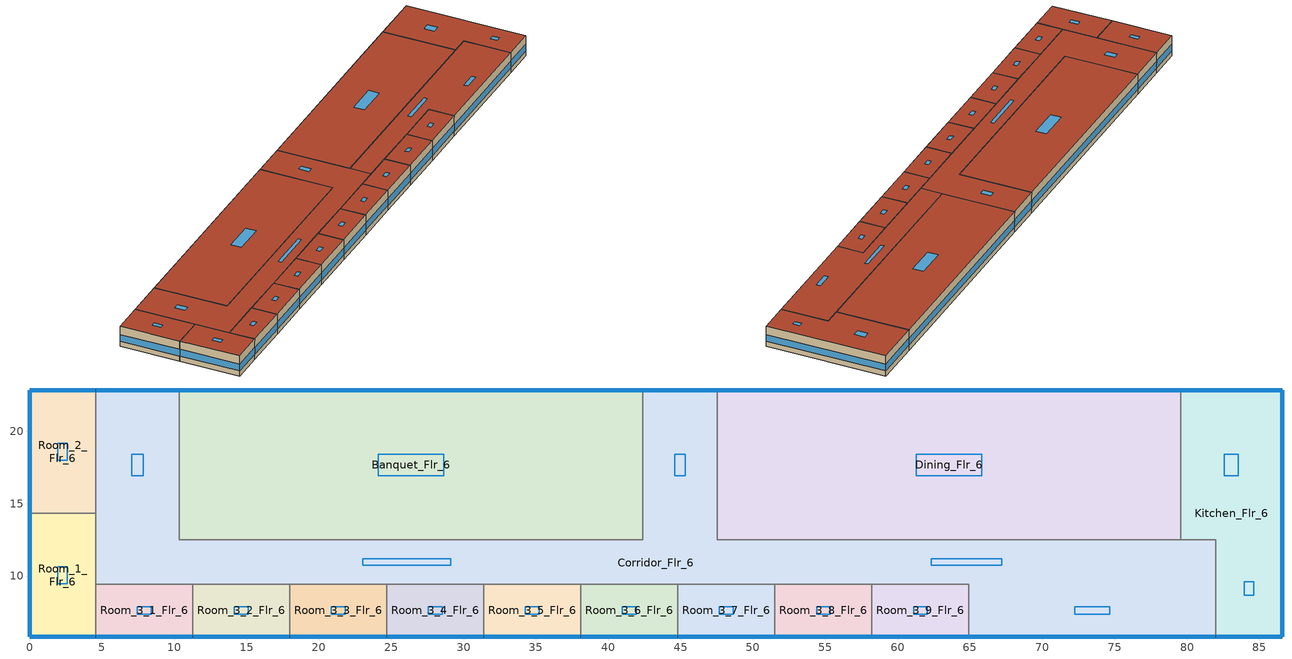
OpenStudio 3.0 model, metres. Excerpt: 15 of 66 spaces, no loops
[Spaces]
Room_2_Flr_6
 floor adiabatic (BTAP-Int-Wall): 4.57,22.86 4.57,14.33 0,14.33 0,22.86 z16.15
 wall outside: 4.57,22.86 0,22.86 0,14.33 z16.15:19.2
 wall to Room_1_Flr_6: 0,14.33 4.57,14.33 z16.15:19.2
 wall to Corridor_Flr_6: 4.57,14.33 4.57,22.86 z16.15:19.2
 window: 4.55,22.86 0.03,22.86 / 0,22.83 0,14.35 z16.91:17.94
 roof outside: 4.57,14.33 4.57,22.86 0,22.86 0,14.33 z19.2
 skylight: 2.61,17.99 2.61,19.2 1.96,19.2 1.96,17.99 z19.2
Banquet_Flr_6
 floor adiabatic (BTAP-Int-Wall): 42.37,22.86 42.37,12.5 10.36,12.5 10.36,22.86 z16.15
 wall outside: 42.37,22.86 10.36,22.86 z16.15:19.2
 wall to Corridor_Flr_6: 10.36,22.86 10.36,12.5 42.37,12.5 42.37,22.86 z16.15:19.2
 window: 42.34,22.86 10.39,22.86 z16.91:17.93
 roof outside: 42.37,12.5 42.37,22.86 10.36,22.86 10.36,12.5 z19.2
 skylight: 28.63,16.95 28.63,18.41 24.1,18.41 24.1,16.95 z19.2
Corridor_Flr_6
 floor adiabatic (BTAP-Int-Wall): 47.55,22.86 47.55,12.5 81.99,12.5 81.99,5.79 64.92,5.79 64.92,9.45 4.57,9.45 4.57,22.86 10.36,22.86 10.36,12.5 42.37,12.5 42.37,22.86 z16.15
 wall outside: 64.92,5.79 81.99,5.79 / 47.55,22.86 42.37,22.86 / 10.36,22.86 4.57,22.86 z16.15:19.2
 wall to Room_1_Flr_6: 4.57,14.33 4.57,9.45 z16.15:19.2
 wall to Kitchen_Flr_6: 81.99,5.79 81.99,12.5 79.55,12.5 z16.15:19.2
 wall to Dining_Flr_6: 79.55,12.5 47.55,12.5 47.55,22.86 z16.15:19.2
 wall to Room_3_1_Flr_6: 4.57,9.45 11.28,9.45 z16.15:19.2
 wall to Room_3_9_Flr_6: 58.22,9.45 64.92,9.45 64.92,5.79 z16.15:19.2
 wall to Room_3_4_Flr_6: 24.69,9.45 31.4,9.45 z16.15:19.2
 wall to Room_3_2_Flr_6: 11.28,9.45 17.98,9.45 z16.15:19.2
 wall to Room_3_3_Flr_6: 17.98,9.45 24.69,9.45 z16.15:19.2
 wall to Room_3_8_Flr_6: 51.51,9.45 58.22,9.45 z16.15:19.2
 wall to Room_3_5_Flr_6: 31.4,9.45 38.1,9.45 z16.15:19.2
 wall to Room_3_6_Flr_6: 38.1,9.45 44.81,9.45 z16.15:19.2
 wall to Room_3_7_Flr_6: 44.81,9.45 51.51,9.45 z16.15:19.2
 window: 64.95,5.79 81.97,5.79 z16.91:17.93; 10.34,22.86 4.6,22.86 / 47.52,22.86 42.39,22.86 z16.91:17.94
 roof outside: 81.99,5.79 81.99,12.5 47.55,12.5 47.55,9.45 64.92,9.45 64.92,5.79 z19.2; 47.55,9.45 47.55,22.86 42.37,22.86 42.37,12.5 10.36,12.5 10.36,22.86 4.57,22.86 4.57,9.45 z19.2
 skylight: 29.1,11.19 23.02,11.19 23.02,10.76 29.1,10.76 z19.2; 45.32,18.41 44.59,18.41 44.59,16.95 45.32,16.95 z19.2; 7.88,18.41 7.06,18.41 7.06,16.95 7.88,16.95 z19.2; 74.66,7.88 72.25,7.88 72.25,7.36 74.66,7.36 z19.2; 67.21,11.19 62.33,11.19 62.33,10.76 67.21,10.76 z19.2
Room_3_1_Flr_6
 floor adiabatic (BTAP-Int-Wall): 11.28,9.45 11.28,5.79 4.57,5.79 4.57,9.45 z16.15
 wall outside: 4.57,5.79 11.28,5.79 z16.15:19.2
 wall to Room_1_Flr_6: 4.57,9.45 4.57,5.79 z16.15:19.2
 wall to Room_3_2_Flr_6: 11.28,5.79 11.28,9.45 z16.15:19.2
 window: 4.6,5.79 11.25,5.79 z16.91:17.94
 roof outside: 11.28,5.79 11.28,9.45 4.57,9.45 4.57,5.79 z19.2
 skylight: 8.4,7.36 8.4,7.88 7.45,7.88 7.45,7.36 z19.2
Dining_Flr_6
 floor adiabatic (BTAP-Int-Wall): 79.55,22.86 79.55,12.5 47.55,12.5 47.55,22.86 z16.15
 wall outside: 79.55,22.86 47.55,22.86 z16.15:19.2
 wall to Kitchen_Flr_6: 79.55,12.5 79.55,22.86 z16.15:19.2
 window: 79.53,22.86 47.57,22.86 z16.91:17.93
 roof outside: 79.55,12.5 79.55,22.86 47.55,22.86 47.55,12.5 z19.2
 skylight: 65.81,16.95 65.81,18.41 61.29,18.41 61.29,16.95 z19.2
Room_1_Flr_6
 floor adiabatic (BTAP-Int-Wall): 4.57,14.33 4.57,5.79 0,5.79 0,14.33 z16.15
 wall outside: 0,14.33 0,5.79 4.57,5.79 z16.15:19.2
 window: 0.03,5.79 4.55,5.79 / 0,14.3 0,5.82 z16.91:17.94
 roof outside: 4.57,5.79 4.57,14.33 0,14.33 0,5.79 z19.2
 skylight: 2.61,9.45 2.61,10.66 1.96,10.66 1.96,9.45 z19.2
Kitchen_Flr_6
 floor adiabatic (BTAP-Int-Wall): 86.56,22.86 86.56,5.79 81.99,5.79 81.99,12.5 79.55,12.5 79.55,22.86 z16.15
 wall outside: 81.99,5.79 86.56,5.79 86.56,22.86 79.55,22.86 z16.15:19.2
 window: 82.02,5.79 86.54,5.79 / 86.54,22.86 79.58,22.86 z16.91:17.94; 86.56,5.82 86.56,22.83 z16.91:17.93
 roof outside: 86.56,5.79 86.56,22.86 79.55,22.86 79.55,12.5 81.99,12.5 81.99,5.79 z19.2
 skylight: 84.6,9.62 83.95,9.62 83.95,8.67 84.6,8.67 z19.2; 83.55,18.41 82.56,18.41 82.56,16.95 83.55,16.95 z19.2
Room_3_2_Flr_6
 floor adiabatic (BTAP-Int-Wall): 17.98,9.45 17.98,5.79 11.28,5.79 11.28,9.45 z16.15
 wall outside: 11.28,5.79 17.98,5.79 z16.15:19.2
 wall to Room_3_3_Flr_6: 17.98,5.79 17.98,9.45 z16.15:19.2
 window: 11.3,5.79 17.96,5.79 z16.91:17.94
 roof outside: 17.98,5.79 17.98,9.45 11.28,9.45 11.28,5.79 z19.2
 skylight: 15.11,7.36 15.11,7.88 14.16,7.88 14.16,7.36 z19.2
Room_3_3_Flr_6
 floor adiabatic (BTAP-Int-Wall): 24.69,9.45 24.69,5.79 17.98,5.79 17.98,9.45 z16.15
 wall outside: 17.98,5.79 24.69,5.79 z16.15:19.2
 wall to Room_3_4_Flr_6: 24.69,5.79 24.69,9.45 z16.15:19.2
 window: 18.01,5.79 24.66,5.79 z16.91:17.94
 roof outside: 24.69,5.79 24.69,9.45 17.98,9.45 17.98,5.79 z19.2
 skylight: 21.81,7.36 21.81,7.88 20.86,7.88 20.86,7.36 z19.2
Room_3_4_Flr_6
 floor adiabatic (BTAP-Int-Wall): 31.4,9.45 31.4,5.79 24.69,5.79 24.69,9.45 z16.15
 wall outside: 24.69,5.79 31.4,5.79 z16.15:19.2
 wall to Room_3_5_Flr_6: 31.4,5.79 31.4,9.45 z16.15:19.2
 window: 24.72,5.79 31.37,5.79 z16.91:17.94
 roof outside: 31.4,5.79 31.4,9.45 24.69,9.45 24.69,5.79 z19.2
 skylight: 28.52,7.36 28.52,7.88 27.57,7.88 27.57,7.36 z19.2
Room_3_5_Flr_6
 floor adiabatic (BTAP-Int-Wall): 38.1,9.45 38.1,5.79 31.4,5.79 31.4,9.45 z16.15
 wall outside: 31.4,5.79 38.1,5.79 z16.15:19.2
 wall to Room_3_6_Flr_6: 38.1,5.79 38.1,9.45 z16.15:19.2
 window: 31.42,5.79 38.08,5.79 z16.91:17.94
 roof outside: 38.1,5.79 38.1,9.45 31.4,9.45 31.4,5.79 z19.2
 skylight: 35.22,7.36 35.22,7.88 34.27,7.88 34.27,7.36 z19.2
Room_3_6_Flr_6
 floor adiabatic (BTAP-Int-Wall): 44.81,9.45 44.81,5.79 38.1,5.79 38.1,9.45 z16.15
 wall outside: 38.1,5.79 44.81,5.79 z16.15:19.2
 wall to Room_3_7_Flr_6: 44.81,5.79 44.81,9.45 z16.15:19.2
 window: 38.13,5.79 44.78,5.79 z16.91:17.94
 roof outside: 44.81,5.79 44.81,9.45 38.1,9.45 38.1,5.79 z19.2
 skylight: 41.93,7.36 41.93,7.88 40.98,7.88 40.98,7.36 z19.2
Room_3_7_Flr_6
 floor adiabatic (BTAP-Int-Wall): 51.51,9.45 51.51,5.79 44.81,5.79 44.81,9.45 z16.15
 wall outside: 44.81,5.79 51.51,5.79 z16.15:19.2
 wall to Room_3_8_Flr_6: 51.51,5.79 51.51,9.45 z16.15:19.2
 window: 44.83,5.79 51.49,5.79 z16.91:17.94
 roof outside: 51.51,5.79 51.51,9.45 44.81,9.45 44.81,5.79 z19.2
 skylight: 48.64,7.36 48.64,7.88 47.69,7.88 47.69,7.36 z19.2
Room_3_8_Flr_6
 floor adiabatic (BTAP-Int-Wall): 58.22,9.45 58.22,5.79 51.51,5.79 51.51,9.45 z16.15
 wall outside: 51.51,5.79 58.22,5.79 z16.15:19.2
 wall to Room_3_9_Flr_6: 58.22,5.79 58.22,9.45 z16.15:19.2
 window: 51.54,5.79 58.19,5.79 z16.91:17.94
 roof outside: 58.22,5.79 58.22,9.45 51.51,9.45 51.51,5.79 z19.2
 skylight: 55.34,7.36 55.34,7.88 54.39,7.88 54.39,7.36 z19.2
Room_3_9_Flr_6
 floor adiabatic (BTAP-Int-Wall): 64.92,9.45 64.92,5.79 58.22,5.79 58.22,9.45 z16.15
 wall outside: 58.22,5.79 64.92,5.79 z16.15:19.2
 window: 58.25,5.79 64.9,5.79 z16.91:17.94
 roof outside: 64.92,5.79 64.92,9.45 58.22,9.45 58.22,5.79 z19.2
 skylight: 62.04,7.36 62.04,7.88 61.1,7.88 61.1,7.36 z19.2
[Site]
Calgary Intl AP_AB_CAN: Latitude {deg}=51.114; Longitude {deg}=-114.02; Time Zone {hr}=-7; Elevation {m}=1084.1; Terrain=City
[Building]
LargeHotel-CAN_AB_Calgary.Intl.AP.718770_CWEC2016.epw created: 2020-05-18 23:40:06 +0000: North Axis {deg}=0; Default Construction Set=BTAP-Mass at hdd = 5000.0; Standards Number of Stories=7; Standards Number of Above Ground Stories=6; Standards Building Type=NECB2017_LargeHotel
[Site:WaterMainsTemperature]
Calculation Method=Correlation; Annual Average Outdoor Air Temperature {C}=5; Maximum Difference In Monthly Average Outdoor Air Temperatures {deltaC}=23.3
[Site:GroundTemperature:BuildingSurface]
19.527, 19.502, 19.536, 19.598, 20.002, 21.64, 22.225, 22.375, 21.449, 20.121, 19.802, 19.633
[SizingPeriod:DesignDay] Barometric Pressure {Pa}=88961; Sky Clearness=0; Rain Indicator=0; Snow Indicator=0; Day of Month=21; Daylight Saving Time Indicator=0; Humidity Indicating Type=Wetbulb; Dry-Bulb Temperature Range Modifier Type=DefaultMultipliers
Name | Maximum Dry-Bulb Temperature {C} | Daily Dry-Bulb Temperature Range {deltaC} | Humidity Indicating Conditions at Maximum Dry-Bulb | Wind Speed {m/s} | Wind Direction {deg} | Month | Day Type | Solar Model Indicator | ASHRAE Taub | ASHRAE Taud
Calgary Intl AP Ann Clg .4% Condns DB=>MWB | 28.5 | 12.1 | 16.1 | 4.5 | 160 | 7 | SummerDesignDay | ASHRAETau | 0.339 | 2.421
Calgary Intl AP Ann Htg 99.6% Condns DB | -28.5 | 0 | -28.5 | 2.9 | 200 | 1 | WinterDesignDay | ASHRAEClearSky
[Material:NoMass] Roughness=Smooth; Thermal Absorptance=0.9; Solar Absorptance=0.7
Name | Thermal Resistance {m2-K/W} | Visible Absorptance
Typical Carpet Pad | 0.21648 | 0.8
Typical Insulation 1 | 5.91238 | 0.7
Typical Insulation 2 | 4.49096 | 0.7
Typical Insulation 3 | 7.24636 | 0.7
Typical Carpet Pad 2 | 1.25503 | 0.8
Typical Carpet Pad 3 | 3.45515 | 0.8
Typical Insulation 4 | 0.526298 | 0.7
Typical Insulation 5 | 0.526316 | 0.7
[Material]
Name | Roughness | Thickness {m} | Conductivity {W/m-K} | Density {kg/m3} | Specific Heat {J/kg-K} | Thermal Absorptance | Solar Absorptance | Visible Absorptance
100mm Normalweight concrete floor | MediumSmooth | 0.1016 | 2.31 | 2322 | 832
G01 13mm gypsum board | Smooth | 0.0127 | 0.16 | 800 | 1090 | 0.9 | 0.7 | 0.5
G05 25mm wood | MediumSmooth | 0.0254 | 0.15 | 608 | 1630 | 0.9 | 0.5 | 0.5
4 in. Normalweight Concrete Floor | MediumRough | 0.1016 | 2.31 | 2322 | 832 | 0.9 | 0.7 | 0.7
1IN Stucco | Smooth | 0.0253 | 0.6918 | 1858 | 837 | 0.9 | 0.7 | 0.92
8IN CONCRETE HW RefBldg | Rough | 0.2032 | 1.311 | 2240 | 836.8 | 0.9 | 0.7 | 0.7
1/2IN Gypsum | Smooth | 0.0127 | 0.16 | 784.9 | 830 | 0.9 | 0.4 | 0.4
Metal Roof Surface; F08 Metal surface | Smooth | 0.0008 | 45.28 | 7824 | 500 | 0.9 | 0.7 | 0.7
6 in. Normalweight Concrete Floor | MediumRough | 0.1524 | 2.31 | 2322 | 832 | 0.9 | 0.7 | 0.7
[Construction]
BTAP-Int-Floor: 100mm Normalweight concrete floor, Typical Carpet Pad
BTAP-Int-Wall: G01 13mm gypsum board, G01 13mm gypsum board
BTAP-Int-Ceiling: Typical Carpet Pad, 100mm Normalweight concrete floor
BTAP-Ext-DaylightDiffuser: SimpleGlazing
BTAP-Int-Door: G05 25mm wood
BTAP-Ext-Floor-Mass:U-0.162: Typical Insulation 1, 4 in. Normalweight Concrete Floor, Typical Carpet Pad
BTAP-Ext-Wall-Mass:U-0.21: 1IN Stucco, 8IN CONCRETE HW RefBldg, Typical Insulation 2, 1/2IN Gypsum
BTAP-Ext-Roof-Metal:U-0.138: Metal Roof Surface, Typical Insulation 3
BTAP-Grnd-Floor-Mass:U-0.757: 6 in. Normalweight Concrete Floor, Typical Carpet Pad 2
BTAP-Grnd-Roof-Mass:U-0.284: 6 in. Normalweight Concrete Floor, Typical Carpet Pad 3
BTAP-Ext-Door:U-1.9000000000000001: F08 Metal surface, Typical Insulation 4
BTAP-Ext-OverHeadDoor:U-1.9000000000000001: Typical Insulation 5
BTAP-Ext-DaylightDiffuser:U=0.190 SHGC=0.600: SimpleGlazing:U=0.190 SHGC=0.600
[DefaultConstructionSet]
BTAP-Mass at hdd = 5000.0: Default Exterior Surface Constructions=BTAP-Mass at hdd = 5000.0; Default Interior Surface Constructions=Default Surface Constructions 2; Default Ground Contact Surface Constructions=BTAP-Mass at hdd = 5000.0 1; Default Exterior SubSurface Constructions=BTAP-Mass at hdd = 5000.0; Default Interior SubSurface Constructions=Default Sub Surface Constructions 2; Interior Partition Construction=BTAP-Int-Door
[DefaultSurfaceConstructions]
Name | Floor Construction | Wall Construction | Roof Ceiling Construction
Default Surface Constructions 2 | BTAP-Int-Floor | BTAP-Int-Wall | BTAP-Int-Ceiling
BTAP-Mass at hdd = 5000.0 | BTAP-Ext-Floor-Mass:U-0.162 | BTAP-Ext-Wall-Mass:U-0.21 | BTAP-Ext-Roof-Metal:U-0.138
BTAP-Mass at hdd = 5000.0 1 | BTAP-Grnd-Floor-Mass:U-0.757 | BTAP-Grnd-Roof-Mass:U-0.284 | BTAP-Grnd-Roof-Mass:U-0.284
[DefaultSubSurfaceConstructions]
Name | Fixed Window Construction | Operable Window Construction | Door Construction | Glass Door Construction | Overhead Door Construction | Skylight Construction | Tubular Daylight Dome Construction | Tubular Daylight Diffuser Construction
Default Sub Surface Constructions 2 | BTAP-Ext-DaylightDiffuser | BTAP-Ext-DaylightDiffuser | BTAP-Int-Door
BTAP-Mass at hdd = 5000.0 | BTAP-Ext-DaylightDiffuser:U=0.190 SHGC=0.600 | BTAP-Ext-DaylightDiffuser:U=0.190 SHGC=0.600 | BTAP-Ext-Door:U-1.9000000000000001 | BTAP-Ext-DaylightDiffuser:U=0.190 SHGC=0.600 | BTAP-Ext-OverHeadDoor:U-1.9000000000000001 | BTAP-Ext-DaylightDiffuser:U=0.190 SHGC=0.600 | BTAP-Ext-DaylightDiffuser:U=0.190 SHGC=0.600 | BTAP-Ext-DaylightDiffuser:U=0.190 SHGC=0.600
[WindowMaterial:SimpleGlazingSystem] Solar Heat Gain Coefficient=0.6; Visible Transmittance=0.21
Name | U-Factor {W/m2-K}
SimpleGlazing | 2.2
SimpleGlazing:U=0.190 SHGC=0.600 | 1.9
[Space] Building Story=Building Story 4
Name | Space Type | Thermal Zone | Part of Total Floor Area
Room_2_Flr_6 | Space Function Guest room | Sp-Room_2_Flr_6 Sys-1 Flr-4 Sch-F HPlcmt-west ZN | Yes
Banquet_Flr_6 | Space Function Dining area - other | Sp-Banquet_Flr_6 Sys-3 Flr-4 Sch-B HPlcmt-north ZN | Yes
Kitchen_Flr_6 | Space Function Food preparation area | Sp-Kitchen_Flr_6 Sys-3 Flr-4 Sch-B HPlcmt-east ZN | Yes
Corridor_Flr_6 | Space Function Corridor/Transition area other-sch-E | Sp-Corridor_Flr_6 Sys-3 Flr-4 Sch-E HPlcmt-south ZN | Yes
Room_3_1_Flr_6 | Space Function Guest room | Sp-Room_3_1_Flr_6 Sys-1 Flr-4 Sch-F HPlcmt-south ZN | Yes
Dining_Flr_6 | Space Function Dining area - other | Sp-Dining_Flr_6 Sys-3 Flr-4 Sch-B HPlcmt-north ZN | Yes
Room_1_Flr_6 | Space Function Guest room | Sp-Room_1_Flr_6 Sys-1 Flr-4 Sch-F HPlcmt-west ZN | Yes
Room_3_2_Flr_6 | Space Function Guest room | Sp-Room_3_2_Flr_6 Sys-1 Flr-4 Sch-F HPlcmt-south ZN
Room_3_3_Flr_6 | Space Function Guest room | Sp-Room_3_3_Flr_6 Sys-1 Flr-4 Sch-F HPlcmt-south ZN
Room_3_4_Flr_6 | Space Function Guest room | Sp-Room_3_4_Flr_6 Sys-1 Flr-4 Sch-F HPlcmt-south ZN
Room_3_5_Flr_6 | Space Function Guest room | Sp-Room_3_5_Flr_6 Sys-1 Flr-4 Sch-F HPlcmt-south ZN
Room_3_6_Flr_6 | Space Function Guest room | Sp-Room_3_6_Flr_6 Sys-1 Flr-4 Sch-F HPlcmt-south ZN
Room_3_7_Flr_6 | Space Function Guest room | Sp-Room_3_7_Flr_6 Sys-1 Flr-4 Sch-F HPlcmt-south ZN
Room_3_8_Flr_6 | Space Function Guest room | Sp-Room_3_8_Flr_6 Sys-1 Flr-4 Sch-F HPlcmt-south ZN
Room_3_9_Flr_6 | Space Function Guest room | Sp-Room_3_9_Flr_6 Sys-1 Flr-4 Sch-F HPlcmt-south ZN
[BuildingStory]
Building Story 4: Nominal Z Coordinate {m}=16.152
[SpaceType] Standards Building Type=Space Function
Name | Default Schedule Set | Design Specification Outdoor Air Object | Standards Space Type
Space Function Dining area - other | Space Function Dining area - other Schedule Set | Space Function Dining area - other Ventilation | Dining area - other
Space Function Corridor/Transition area other-sch-E | Space Function Corridor/Transition area other-sch-E Schedule Set | Space Function Corridor/Transition area other-sch-E Ventilation | Corridor/Transition area other-sch-E
Space Function Food preparation area | Space Function Food preparation area Schedule Set | Space Function Food preparation area Ventilation | Food preparation area
Space Function Guest room | Space Function Guest room Schedule Set | Space Function Guest room Ventilation | Guest room
[People:Definition] Number of People Calculation Method=People/Area; Fraction Radiant=0.3
Name | People per Space Floor Area {person/m2}
Space Function Corridor/Transition area other-sch-E People Definition | 0.0100036
Space Function Dining area - other People Definition | 0.100036
Space Function Food preparation area People Definition | 0.0500182
Space Function Guest room People Definition | 0.0400145
[People] Work Efficiency Schedule=Work Efficiency Schedule; Clothing Insulation Schedule=Clothing Schedule; Air Velocity Schedule=Air Velocity Schedule; Multiplier=1
Name | People Definition | Space or SpaceType
Space Function Corridor/Transition area other-sch-E People | Space Function Corridor/Transition area other-sch-E People Definition | Space Function Corridor/Transition area other-sch-E
Space Function Dining area - other People | Space Function Dining area - other People Definition | Space Function Dining area - other
Space Function Food preparation area People | Space Function Food preparation area People Definition | Space Function Food preparation area
Space Function Guest room People | Space Function Guest room People Definition | Space Function Guest room
[Lights:Definition] Design Level Calculation Method=Watts/Area; Fraction Radiant=0.5; Fraction Visible=0.2
Name | Watts per Space Floor Area {W/m2}
Space Function Corridor/Transition area other-sch-E Lights Definition | 7.10258
Space Function Dining area - other Lights Definition | 6.79994
Space Function Food preparation area Lights Definition | 11.3999
Space Function Guest room Lights Definition | 8.29993
[Lights] Fraction Replaceable=1
Name | Lights Definition | Space or SpaceType
Space Function Corridor/Transition area other-sch-E Lights | Space Function Corridor/Transition area other-sch-E Lights Definition | Space Function Corridor/Transition area other-sch-E
Space Function Dining area - other Lights | Space Function Dining area - other Lights Definition | Space Function Dining area - other
Space Function Food preparation area Lights | Space Function Food preparation area Lights Definition | Space Function Food preparation area
Space Function Guest room Lights | Space Function Guest room Lights Definition | Space Function Guest room
[DesignSpecification:OutdoorAir] Outdoor Air Method=Sum; Outdoor Air Flow per Person {m3/s-person}=0; Outdoor Air Flow Rate {m3/s}=0; Outdoor Air Flow Air Changes per Hour {1/hr}=0
Name | Outdoor Air Flow per Floor Area {m3/s-m2}
Space Function Corridor/Transition area other-sch-E Ventilation | 0.0003048
Space Function Dining area - other Ventilation | 0.0035814
Space Function Food preparation area Ventilation | 0.0013716
Space Function Guest room Ventilation | 0.0005588
[DefaultScheduleSet] People Activity Level Schedule=NECB-Activity; Infiltration Schedule=Always On
Name | Number of People Schedule | Lighting Schedule | Electric Equipment Schedule
Space Function Corridor/Transition area other-sch-E Schedule Set | NECB-E-Occupancy | NECB-E-Lighting | NECB-E-Electric-Equipment
Space Function Dining area - other Schedule Set | NECB-B-Occupancy | NECB-B-Lighting | NECB-B-Electric-Equipment
Space Function Food preparation area Schedule Set | NECB-B-Occupancy | NECB-B-Occupancy-NECB-B-Lighting-0.0-0.0-0.67-Light Ruleset | NECB-B-Electric-Equipment
Space Function Guest room Schedule Set | NECB-F-Occupancy | NECB-F-Lighting | NECB-F-Electric-Equipment
[ThermostatSetpoint:DualSetpoint]
Name | Heating Setpoint Temperature Schedule | Cooling Setpoint Temperature Schedule
Space Function Guest room Thermostat 96; Space Function Guest room Thermostat 97; Space Function Guest room Thermostat 98; Space Function Guest room Thermostat 99; Space Function Guest room Thermostat 100; Space Function Guest room Thermostat 101; Space Function Guest room Thermostat 102; Space Function Guest room Thermostat 103; Space Function Guest room Thermostat 104; Space Function Guest room Thermostat 105; Space Function Guest room Thermostat 106 | NECB-F-Thermostat Setpoint-Heating | NECB-F-Thermostat Setpoint-Cooling
Space Function Dining area - other Thermostat 3; Space Function Dining area - other Thermostat 4; Space Function Food preparation area Thermostat 2 | NECB-B-Thermostat Setpoint-Heating | NECB-B-Thermostat Setpoint-Cooling
Space Function Corridor/Transition area other-sch-E Thermostat 4 | NECB-E-Thermostat Setpoint-Heating | NECB-E-Thermostat Setpoint-Cooling
[ElectricEquipment:Definition] Design Level Calculation Method=Watts/Area; Fraction Radiant=0.5
Name | Watts per Space Floor Area {W/m2}
Space Function Dining area - other Elec Equip Definition | 1.00036
Space Function Food preparation area Elec Equip Definition | 10.0036
Space Function Guest room Elec Equip Definition | 2.50091
[ElectricEquipment]
Name | Electric Equipment Definition | Space or SpaceType
Space Function Dining area - other Elec Equip | Space Function Dining area - other Elec Equip Definition | Space Function Dining area - other
Space Function Food preparation area Elec Equip | Space Function Food preparation area Elec Equip Definition | Space Function Food preparation area
Space Function Guest room Elec Equip | Space Function Guest room Elec Equip Definition | Space Function Guest room
[SpaceInfiltration:DesignFlowRate] Schedule=Always On Discrete; Design Flow Rate Calculation Method=Flow/ExteriorArea; Flow per Exterior Surface Area {m3/s-m2}=0.00025; Constant Term Coefficient=0; Temperature Term Coefficient=0; Velocity Term Coefficient=0.224; Velocity Squared Term Coefficient=0
Name | Space or SpaceType
Banquet_Flr_6 Infiltration | Banquet_Flr_6
Corridor_Flr_6 Infiltration | Corridor_Flr_6
Dining_Flr_6 Infiltration | Dining_Flr_6
Kitchen_Flr_6 Infiltration | Kitchen_Flr_6
Room_1_Flr_6 Infiltration | Room_1_Flr_6
Room_2_Flr_6 Infiltration | Room_2_Flr_6
Room_3_1_Flr_6 Infiltration | Room_3_1_Flr_6
Room_3_2_Flr_6 Infiltration | Room_3_2_Flr_6
Room_3_3_Flr_6 Infiltration | Room_3_3_Flr_6
Room_3_4_Flr_6 Infiltration | Room_3_4_Flr_6
Room_3_5_Flr_6 Infiltration | Room_3_5_Flr_6
Room_3_6_Flr_6 Infiltration | Room_3_6_Flr_6
Room_3_7_Flr_6 Infiltration | Room_3_7_Flr_6
Room_3_8_Flr_6 Infiltration | Room_3_8_Flr_6
Room_3_9_Flr_6 Infiltration | Room_3_9_Flr_6
[ThermalZone] Use Ideal Air Loads=No
Name | Thermostat
Sp-Room_1_Flr_6 Sys-1 Flr-4 Sch-F HPlcmt-west ZN | Space Function Guest room Thermostat 96
Sp-Room_2_Flr_6 Sys-1 Flr-4 Sch-F HPlcmt-west ZN | Space Function Guest room Thermostat 97
Sp-Room_3_1_Flr_6 Sys-1 Flr-4 Sch-F HPlcmt-south ZN | Space Function Guest room Thermostat 98
Sp-Room_3_2_Flr_6 Sys-1 Flr-4 Sch-F HPlcmt-south ZN | Space Function Guest room Thermostat 99
Sp-Room_3_3_Flr_6 Sys-1 Flr-4 Sch-F HPlcmt-south ZN | Space Function Guest room Thermostat 100
Sp-Room_3_4_Flr_6 Sys-1 Flr-4 Sch-F HPlcmt-south ZN | Space Function Guest room Thermostat 101
Sp-Room_3_5_Flr_6 Sys-1 Flr-4 Sch-F HPlcmt-south ZN | Space Function Guest room Thermostat 102
Sp-Room_3_6_Flr_6 Sys-1 Flr-4 Sch-F HPlcmt-south ZN | Space Function Guest room Thermostat 103
Sp-Room_3_7_Flr_6 Sys-1 Flr-4 Sch-F HPlcmt-south ZN | Space Function Guest room Thermostat 104
Sp-Room_3_8_Flr_6 Sys-1 Flr-4 Sch-F HPlcmt-south ZN | Space Function Guest room Thermostat 105
Sp-Room_3_9_Flr_6 Sys-1 Flr-4 Sch-F HPlcmt-south ZN | Space Function Guest room Thermostat 106
Sp-Banquet_Flr_6 Sys-3 Flr-4 Sch-B HPlcmt-north ZN | Space Function Dining area - other Thermostat 3
Sp-Dining_Flr_6 Sys-3 Flr-4 Sch-B HPlcmt-north ZN | Space Function Dining area - other Thermostat 4
Sp-Kitchen_Flr_6 Sys-3 Flr-4 Sch-B HPlcmt-east ZN | Space Function Food preparation area Thermostat 2
Sp-Corridor_Flr_6 Sys-3 Flr-4 Sch-E HPlcmt-south ZN | Space Function Corridor/Transition area other-sch-E Thermostat 4
[Schedule:Constant]
Always On Discrete: Value=1
[Schedule:Ruleset]
Clothing Schedule: Default Day Schedule=Clothing Schedule Default Winter Clothes
Air Velocity Schedule: Default Day Schedule=Air Velocity Schedule Default
Work Efficiency Schedule: Default Day Schedule=Work Efficiency Schedule Default
NECB-E-Occupancy: Default Day Schedule=NECB-E-Occupancy Default
NECB-Activity: Default Day Schedule=NECB-Activity Default; Summer Design Day Schedule=NECB-Activity Summer Design Day; Winter Design Day Schedule=NECB-Activity Winter Design Day
NECB-E-Lighting: Default Day Schedule=NECB-E-Lighting Default
NECB-E-Electric-Equipment: Default Day Schedule=NECB-E-Electric-Equipment Default
Always On: Default Day Schedule=Always On Default
NECB-E-Thermostat Setpoint-Heating: Default Day Schedule=NECB-E-Thermostat Setpoint-Heating Default
NECB-E-Thermostat Setpoint-Cooling: Default Day Schedule=NECB-E-Thermostat Setpoint-Cooling Default
NECB-B-Occupancy: Default Day Schedule=NECB-B-Occupancy Default
NECB-B-Lighting: Default Day Schedule=NECB-B-Lighting Default
NECB-B-Electric-Equipment: Default Day Schedule=NECB-B-Electric-Equipment Default
NECB-B-Thermostat Setpoint-Heating: Default Day Schedule=NECB-B-Thermostat Setpoint-Heating Default
NECB-B-Thermostat Setpoint-Cooling: Default Day Schedule=NECB-B-Thermostat Setpoint-Cooling Default
NECB-B-Occupancy-NECB-B-Lighting-0.0-0.0-0.67-Light Ruleset: Default Day Schedule=NECB-B-Occupancy-NECB-B-Lighting-0.0-0.0-0.67-Light Default
NECB-F-Occupancy: Default Day Schedule=NECB-F-Occupancy Default
NECB-F-Lighting: Default Day Schedule=NECB-F-Lighting Default
NECB-F-Electric-Equipment: Default Day Schedule=NECB-F-Electric-Equipment Default
NECB-F-Thermostat Setpoint-Heating: Default Day Schedule=NECB-F-Thermostat Setpoint-Heating Default
NECB-F-Thermostat Setpoint-Cooling: Default Day Schedule=NECB-F-Thermostat Setpoint-Cooling Default
[Schedule:Day]
Clothing Schedule Default Winter Clothes; Always On Default: 24, 0, 1
Clothing Schedule Summer Clothes: 24, 0, 0.5
Air Velocity Schedule Default: 24, 0, 0.2
Work Efficiency Schedule Default; NECB-E-Occupancy Sun|Hol Day: 24, 0, 0
NECB-E-Occupancy Default; NECB-E-Occupancy Default|Wkdy Day: 8, 0, 0, 9, 0, 0.2, 10, 0, 0.7, 14, 0, 0.9, 15, 0, 0.5, 16, 0, 0.9, 18, 0, 0.8, 19, 0, 0.2, 24, 0, 0
NECB-E-Occupancy Sat Day: 9, 0, 0, 13, 0, 0.2, 17, 0, 0.1, 24, 0, 0
NECB-Activity Default; NECB-Activity Winter Design Day; NECB-Activity Summer Design Day: 24, 0, 130
NECB-E-Lighting Default; NECB-E-Lighting Default|Wkdy Day; NECB-E-Electric-Equipment Default; NECB-E-Electric-Equipment Default|Wkdy Day: 8, 0, 0.05, 9, 0, 0.4, 10, 0, 0.7, 18, 0, 0.9, 19, 0, 0.4, 24, 0, 0.05
NECB-E-Lighting Sat Day; NECB-E-Electric-Equipment Sat Day: 9, 0, 0.05, 10, 0, 0.5, 15, 0, 0.9, 16, 0, 0.7, 17, 0, 0.5, 24, 0, 0.05
NECB-E-Lighting Sun|Hol Day; NECB-E-Electric-Equipment Sun|Hol Day: 24, 0, 0.05
NECB-E-Thermostat Setpoint-Heating Default; NECB-E-Thermostat Setpoint-Heating Default|Wkdy Day: 7, 0, 18, 8, 0, 20, 19, 0, 22, 24, 0, 18
NECB-E-Thermostat Setpoint-Heating Sat Day: 8, 0, 18, 9, 0, 20, 17, 0, 22, 24, 0, 18
NECB-E-Thermostat Setpoint-Heating Sun|Hol Day: 24, 0, 18
NECB-E-Thermostat Setpoint-Cooling Default; NECB-E-Thermostat Setpoint-Cooling Default|Wkdy Day: 7, 0, 35, 19, 0, 24, 24, 0, 35
NECB-E-Thermostat Setpoint-Cooling Sat Day: 8, 0, 35, 17, 0, 24, 24, 0, 35
NECB-E-Thermostat Setpoint-Cooling Sun|Hol Day: 24, 0, 35
NECB-B-Occupancy Default; NECB-B-Occupancy Default|Wkdy Day: 1, 0, 0.3, 2, 0, 0.1, 9, 0, 0, 10, 0, 0.1, 11, 0, 0.2, 12, 0, 0.5, 13, 0, 0.9, 14, 0, 0.8, 15, 0, 0.5, 17, 0, 0.2, 18, 0, 0.3, 19, 0, 0.6, 22, 0, 0.9, 23, 0, 0.6, 24, 0, 0.4
NECB-B-Occupancy Sat Day: 1, 0, 0.5, 2, 0, 0.3, 9, 0, 0, 10, 0, 0.1, 11, 0, 0.2, 12, 0, 0.5, 13, 0, 0.9, 14, 0, 0.8, 15, 0, 0.5, 17, 0, 0.2, 18, 0, 0.3, 19, 0, 0.6, 22, 0, 0.9, 24, 0, 0.6
NECB-B-Occupancy Sun|Hol Day: 1, 0, 0.1, 2, 0, 0.3, 10, 0, 0, 11, 0, 0.1, 12, 0, 0.4, 14, 0, 0.5, 15, 0, 0.4, 18, 0, 0.2, 19, 0, 0.5, 21, 0, 0.7, 22, 0, 0.5, 23, 0, 0.3, 24, 0, 0.1
NECB-B-Lighting Default; NECB-B-Lighting Default|Wkdy Day; NECB-B-Lighting Sat Day; NECB-B-Electric-Equipment Default; NECB-B-Electric-Equipment Default|Wkdy Day; NECB-B-Electric-Equipment Sat Day; NECB-B-Occupancy-NECB-B-Lighting-0.0-0.0-0.67-Light Default; NECB-B-Occupancy-NECB-B-Lighting-0.0-0.0-0.67-Default|Wkdy-Light Day; NECB-B-Occupancy-NECB-B-Lighting-0.0-0.0-0.67-Sat-Light Day: 1, 0, 0.9, 2, 0, 0.5, 9, 0, 0.1, 10, 0, 0.5, 11, 0, 0.7, 24, 0, 0.9
NECB-B-Lighting Sun|Hol Day; NECB-B-Electric-Equipment Sun|Hol Day; NECB-B-Occupancy-NECB-B-Lighting-0.0-0.0-0.67-Sun|Hol-Light Day: 2, 0, 0.5, 10, 0, 0.1, 11, 0, 0.5, 23, 0, 0.9, 24, 0, 0.5
NECB-B-Thermostat Setpoint-Heating Default; NECB-B-Thermostat Setpoint-Heating Default|Wkdy Day; NECB-B-Thermostat Setpoint-Heating Sat Day: 2, 0, 22, 8, 0, 18, 9, 0, 20, 24, 0, 22
NECB-B-Thermostat Setpoint-Heating Sun|Hol Day: 1, 0, 18, 2, 0, 22, 9, 0, 18, 10, 0, 20, 23, 0, 22, 24, 0, 18
NECB-B-Thermostat Setpoint-Cooling Default; NECB-B-Thermostat Setpoint-Cooling Default|Wkdy Day; NECB-B-Thermostat Setpoint-Cooling Sat Day: 1, 0, 24, 8, 0, 35, 24, 0, 24
NECB-B-Thermostat Setpoint-Cooling Sun|Hol Day: 9, 0, 35, 23, 0, 24, 24, 0, 35
NECB-F-Occupancy Default; NECB-F-Occupancy Default|Wkdy Day; NECB-F-Occupancy Sat Day; NECB-F-Occupancy Sun|Hol Day: 7, 0, 0.63, 8, 0, 0.49, 10, 0, 0.28, 16, 0, 0.14, 17, 0, 0.21, 20, 0, 0.35, 22, 0, 0.49, 23, 0, 0.56, 24, 0, 0.63
NECB-F-Lighting Default; NECB-F-Lighting Default|Wkdy Day; NECB-F-Lighting Sat Day; NECB-F-Lighting Sun|Hol Day; NECB-F-Electric-Equipment Default; NECB-F-Electric-Equipment Default|Wkdy Day; NECB-F-Electric-Equipment Sat Day; NECB-F-Electric-Equipment Sun|Hol Day: 1, 0, 0.21, 3, 0, 0.14, 6, 0, 0.07, 7, 0, 0.14, 8, 0, 0.28, 9, 0, 0.35, 11, 0, 0.28, 12, 0, 0.21, 19, 0, 0.14, 20, 0, 0.42, 21, 0, 0.56, 22, 0, 0.63, 23, 0, 0.56, 24, 0, 0.42
NECB-F-Thermostat Setpoint-Heating Default; NECB-F-Thermostat Setpoint-Heating Default|Wkdy Day; NECB-F-Thermostat Setpoint-Heating Sat Day; NECB-F-Thermostat Setpoint-Heating Sun|Hol Day: 1, 0, 22, 7, 0, 18, 8, 0, 20, 24, 0, 22
NECB-F-Thermostat Setpoint-Cooling Default; NECB-F-Thermostat Setpoint-Cooling Default|Wkdy Day; NECB-F-Thermostat Setpoint-Cooling Sat Day; NECB-F-Thermostat Setpoint-Cooling Sun|Hol Day: 24, 0, 24
[Schedule:Rule] Date Specification Type=DateRange; Start Day=1
Name | Schedule Ruleset | Rule Order | Day Schedule | Start Month | End Month | End Day | Apply Monday | Apply Tuesday | Apply Wednesday | Apply Thursday | Apply Friday | Apply Saturday | Apply Sunday
Schedule Rule 1 | Clothing Schedule | 0 | Clothing Schedule Summer Clothes | 5 | 9 | 30
Schedule Rule 2 | NECB-E-Occupancy | 2 | NECB-E-Occupancy Default|Wkdy Day | 1 | 12 | 31 | Yes | Yes | Yes | Yes | Yes
Schedule Rule 3 | NECB-E-Occupancy | 1 | NECB-E-Occupancy Sat Day | 1 | 12 | 31 |  |  |  |  |  | Yes
Schedule Rule 4 | NECB-E-Occupancy | 0 | NECB-E-Occupancy Sun|Hol Day | 1 | 12 | 31 |  |  |  |  |  |  | Yes
Schedule Rule 5 | NECB-E-Lighting | 2 | NECB-E-Lighting Default|Wkdy Day | 1 | 12 | 31 | Yes | Yes | Yes | Yes | Yes
Schedule Rule 6 | NECB-E-Lighting | 1 | NECB-E-Lighting Sat Day | 1 | 12 | 31 |  |  |  |  |  | Yes
Schedule Rule 7 | NECB-E-Lighting | 0 | NECB-E-Lighting Sun|Hol Day | 1 | 12 | 31 |  |  |  |  |  |  | Yes
Schedule Rule 8 | NECB-E-Electric-Equipment | 2 | NECB-E-Electric-Equipment Default|Wkdy Day | 1 | 12 | 31 | Yes | Yes | Yes | Yes | Yes
Schedule Rule 9 | NECB-E-Electric-Equipment | 1 | NECB-E-Electric-Equipment Sat Day | 1 | 12 | 31 |  |  |  |  |  | Yes
Schedule Rule 10 | NECB-E-Electric-Equipment | 0 | NECB-E-Electric-Equipment Sun|Hol Day | 1 | 12 | 31 |  |  |  |  |  |  | Yes
Schedule Rule 11 | NECB-E-Thermostat Setpoint-Heating | 2 | NECB-E-Thermostat Setpoint-Heating Default|Wkdy Day | 1 | 12 | 31 | Yes | Yes | Yes | Yes | Yes
Schedule Rule 12 | NECB-E-Thermostat Setpoint-Heating | 1 | NECB-E-Thermostat Setpoint-Heating Sat Day | 1 | 12 | 31 |  |  |  |  |  | Yes
Schedule Rule 13 | NECB-E-Thermostat Setpoint-Heating | 0 | NECB-E-Thermostat Setpoint-Heating Sun|Hol Day | 1 | 12 | 31 |  |  |  |  |  |  | Yes
Schedule Rule 14 | NECB-E-Thermostat Setpoint-Cooling | 2 | NECB-E-Thermostat Setpoint-Cooling Default|Wkdy Day | 1 | 12 | 31 | Yes | Yes | Yes | Yes | Yes
Schedule Rule 15 | NECB-E-Thermostat Setpoint-Cooling | 1 | NECB-E-Thermostat Setpoint-Cooling Sat Day | 1 | 12 | 31 |  |  |  |  |  | Yes
Schedule Rule 16 | NECB-E-Thermostat Setpoint-Cooling | 0 | NECB-E-Thermostat Setpoint-Cooling Sun|Hol Day | 1 | 12 | 31 |  |  |  |  |  |  | Yes
Schedule Rule 17 | NECB-B-Occupancy | 2 | NECB-B-Occupancy Default|Wkdy Day | 1 | 12 | 31 | Yes | Yes | Yes | Yes | Yes
Schedule Rule 18 | NECB-B-Occupancy | 1 | NECB-B-Occupancy Sat Day | 1 | 12 | 31 |  |  |  |  |  | Yes
Schedule Rule 19 | NECB-B-Occupancy | 0 | NECB-B-Occupancy Sun|Hol Day | 1 | 12 | 31 |  |  |  |  |  |  | Yes
Schedule Rule 20 | NECB-B-Lighting | 2 | NECB-B-Lighting Default|Wkdy Day | 1 | 12 | 31 | Yes | Yes | Yes | Yes | Yes
Schedule Rule 21 | NECB-B-Lighting | 1 | NECB-B-Lighting Sat Day | 1 | 12 | 31 |  |  |  |  |  | Yes
Schedule Rule 22 | NECB-B-Lighting | 0 | NECB-B-Lighting Sun|Hol Day | 1 | 12 | 31 |  |  |  |  |  |  | Yes
Schedule Rule 23 | NECB-B-Electric-Equipment | 2 | NECB-B-Electric-Equipment Default|Wkdy Day | 1 | 12 | 31 | Yes | Yes | Yes | Yes | Yes
Schedule Rule 24 | NECB-B-Electric-Equipment | 1 | NECB-B-Electric-Equipment Sat Day | 1 | 12 | 31 |  |  |  |  |  | Yes
Schedule Rule 25 | NECB-B-Electric-Equipment | 0 | NECB-B-Electric-Equipment Sun|Hol Day | 1 | 12 | 31 |  |  |  |  |  |  | Yes
Schedule Rule 26 | NECB-B-Thermostat Setpoint-Heating | 2 | NECB-B-Thermostat Setpoint-Heating Default|Wkdy Day | 1 | 12 | 31 | Yes | Yes | Yes | Yes | Yes
Schedule Rule 27 | NECB-B-Thermostat Setpoint-Heating | 1 | NECB-B-Thermostat Setpoint-Heating Sat Day | 1 | 12 | 31 |  |  |  |  |  | Yes
Schedule Rule 28 | NECB-B-Thermostat Setpoint-Heating | 0 | NECB-B-Thermostat Setpoint-Heating Sun|Hol Day | 1 | 12 | 31 |  |  |  |  |  |  | Yes
Schedule Rule 29 | NECB-B-Thermostat Setpoint-Cooling | 2 | NECB-B-Thermostat Setpoint-Cooling Default|Wkdy Day | 1 | 12 | 31 | Yes | Yes | Yes | Yes | Yes
Schedule Rule 30 | NECB-B-Thermostat Setpoint-Cooling | 1 | NECB-B-Thermostat Setpoint-Cooling Sat Day | 1 | 12 | 31 |  |  |  |  |  | Yes
Schedule Rule 31 | NECB-B-Thermostat Setpoint-Cooling | 0 | NECB-B-Thermostat Setpoint-Cooling Sun|Hol Day | 1 | 12 | 31 |  |  |  |  |  |  | Yes
Schedule Rule 32 | NECB-B-Occupancy-NECB-B-Lighting-0.0-0.0-0.67-Light Ruleset | 2 | NECB-B-Occupancy-NECB-B-Lighting-0.0-0.0-0.67-Default|Wkdy-Light Day | 1 | 12 | 31 | Yes | Yes | Yes | Yes | Yes
Schedule Rule 33 | NECB-B-Occupancy-NECB-B-Lighting-0.0-0.0-0.67-Light Ruleset | 1 | NECB-B-Occupancy-NECB-B-Lighting-0.0-0.0-0.67-Sat-Light Day | 1 | 12 | 31 |  |  |  |  |  | Yes
Schedule Rule 34 | NECB-B-Occupancy-NECB-B-Lighting-0.0-0.0-0.67-Light Ruleset | 0 | NECB-B-Occupancy-NECB-B-Lighting-0.0-0.0-0.67-Sun|Hol-Light Day | 1 | 12 | 31 |  |  |  |  |  |  | Yes
Schedule Rule 35 | NECB-F-Occupancy | 2 | NECB-F-Occupancy Default|Wkdy Day | 1 | 12 | 31 | Yes | Yes | Yes | Yes | Yes
Schedule Rule 36 | NECB-F-Occupancy | 1 | NECB-F-Occupancy Sat Day | 1 | 12 | 31 |  |  |  |  |  | Yes
Schedule Rule 37 | NECB-F-Occupancy | 0 | NECB-F-Occupancy Sun|Hol Day | 1 | 12 | 31 |  |  |  |  |  |  | Yes
Schedule Rule 38 | NECB-F-Lighting | 2 | NECB-F-Lighting Default|Wkdy Day | 1 | 12 | 31 | Yes | Yes | Yes | Yes | Yes
Schedule Rule 39 | NECB-F-Lighting | 1 | NECB-F-Lighting Sat Day | 1 | 12 | 31 |  |  |  |  |  | Yes
Schedule Rule 40 | NECB-F-Lighting | 0 | NECB-F-Lighting Sun|Hol Day | 1 | 12 | 31 |  |  |  |  |  |  | Yes
Schedule Rule 41 | NECB-F-Electric-Equipment | 2 | NECB-F-Electric-Equipment Default|Wkdy Day | 1 | 12 | 31 | Yes | Yes | Yes | Yes | Yes
Schedule Rule 42 | NECB-F-Electric-Equipment | 1 | NECB-F-Electric-Equipment Sat Day | 1 | 12 | 31 |  |  |  |  |  | Yes
Schedule Rule 43 | NECB-F-Electric-Equipment | 0 | NECB-F-Electric-Equipment Sun|Hol Day | 1 | 12 | 31 |  |  |  |  |  |  | Yes
Schedule Rule 44 | NECB-F-Thermostat Setpoint-Heating | 2 | NECB-F-Thermostat Setpoint-Heating Default|Wkdy Day | 1 | 12 | 31 | Yes | Yes | Yes | Yes | Yes
Schedule Rule 45 | NECB-F-Thermostat Setpoint-Heating | 1 | NECB-F-Thermostat Setpoint-Heating Sat Day | 1 | 12 | 31 |  |  |  |  |  | Yes
Schedule Rule 46 | NECB-F-Thermostat Setpoint-Heating | 0 | NECB-F-Thermostat Setpoint-Heating Sun|Hol Day | 1 | 12 | 31 |  |  |  |  |  |  | Yes
Schedule Rule 47 | NECB-F-Thermostat Setpoint-Cooling | 2 | NECB-F-Thermostat Setpoint-Cooling Default|Wkdy Day | 1 | 12 | 31 | Yes | Yes | Yes | Yes | Yes
Schedule Rule 48 | NECB-F-Thermostat Setpoint-Cooling | 1 | NECB-F-Thermostat Setpoint-Cooling Sat Day | 1 | 12 | 31 |  |  |  |  |  | Yes
Schedule Rule 49 | NECB-F-Thermostat Setpoint-Cooling | 0 | NECB-F-Thermostat Setpoint-Cooling Sun|Hol Day | 1 | 12 | 31 |  |  |  |  |  |  | Yes
